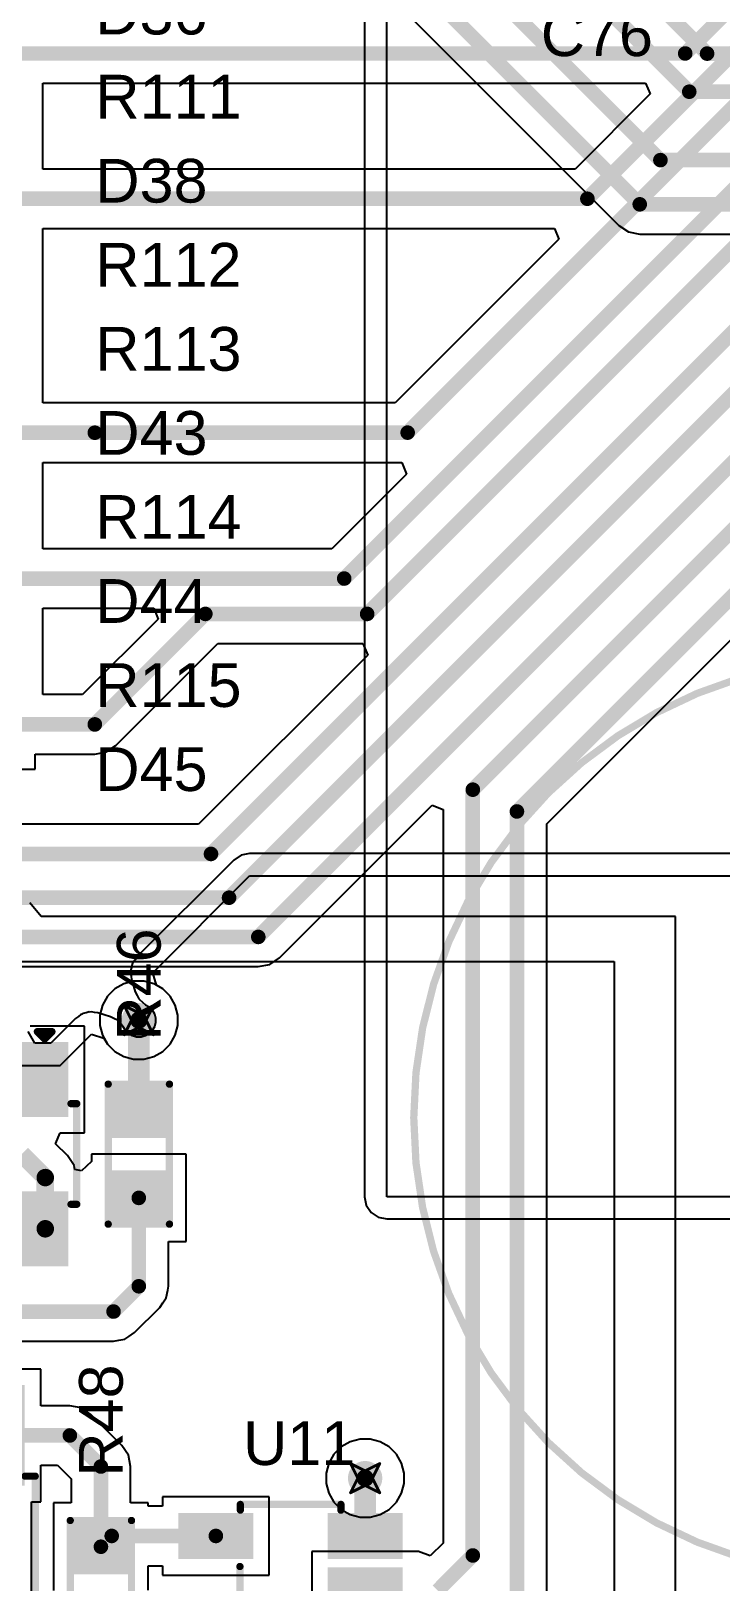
# Model space of a CAD drawing. Header units: inches. Extents: x -36 to 349, y -11 to 240.
# Drawn here: x 21.35 to 33.36, y 20.04 to 47.05 of the extents above; entities that cross this region are included whole.
import ezdxf

# ---------------------------------------------------------------- set-up
doc = ezdxf.new("R2010")
doc.units = ezdxf.units.IN
for name, color, linetype in [('Bottom Layer', 5, 'Continuous'), ('Bottom Solder', 6, 'Continuous'), ('Drill Drawing', 1, 'Continuous'), ('Layer 1', 16, 'Continuous'), ('Layer 2', 76, 'Continuous'), ('Multi-Layer', 9, 'Continuous'), ('Pad Holes', 156, 'Continuous'), ('Top Layer', 1, 'Continuous'), ('Top Overlay', 2, 'Continuous'), ('Top Paste', 8, 'Continuous'), ('Top Solder', 216, 'Continuous'), ('Via Holes', 16, 'Continuous')]:
    doc.layers.add(name, color=color, linetype=linetype)
doc.styles.add('Arial', font='', dxfattribs={"height": 0.2})
doc.styles.get('Arial').set_extended_font_data('Arial')

# ---------------------------------------------------------------- blocks, each defined once
blk = doc.blocks.new('SOIC_8_62')
at = {"layer": 'Top Layer'}
for points in [[(-1.925, 2.205), (-1.925, 1.605), (-3.475, 1.605), (-3.475, 2.205)], [(3.475, 2.205), (3.475, 1.605), (1.925, 1.605), (1.925, 2.205)], [(-1.925, 0.935), (-1.925, 0.335), (-3.475, 0.335), (-3.475, 0.935)], [(3.475, 0.935), (3.475, 0.335), (1.925, 0.335), (1.925, 0.935)], [(-1.925, -0.335), (-1.925, -0.935), (-3.475, -0.935), (-3.475, -0.335)], [(3.475, -0.335), (3.475, -0.935), (1.925, -0.935), (1.925, -0.335)], [(-1.925, -1.605), (-1.925, -2.205), (-3.475, -2.205), (-3.475, -1.605)], [(3.475, -1.605), (3.475, -2.205), (1.925, -2.205), (1.925, -1.605)]]:
    blk.add_hatch(color=1, dxfattribs=at).paths.add_polyline_path(points)
at = {"layer": 'Top Overlay'}
blk.add_hatch(color=2, dxfattribs=at).paths.add_polyline_path([(-1.829, 1.575), (-1.499, 1.575), (-1.499, 2.235), (-1.829, 2.235)])
at = {"layer": 'Top Paste'}
for points in [[(-1.925, 2.205), (-1.925, 1.605), (-3.475, 1.605), (-3.475, 2.205)], [(3.475, 2.205), (3.475, 1.605), (1.925, 1.605), (1.925, 2.205)], [(-1.925, 0.935), (-1.925, 0.335), (-3.475, 0.335), (-3.475, 0.935)], [(3.475, 0.935), (3.475, 0.335), (1.925, 0.335), (1.925, 0.935)], [(-1.925, -0.335), (-1.925, -0.935), (-3.475, -0.935), (-3.475, -0.335)], [(3.475, -0.335), (3.475, -0.935), (1.925, -0.935), (1.925, -0.335)], [(-1.925, -1.605), (-1.925, -2.205), (-3.475, -2.205), (-3.475, -1.605)], [(3.475, -1.605), (3.475, -2.205), (1.925, -2.205), (1.925, -1.605)]]:
    blk.add_hatch(color=8, dxfattribs=at).paths.add_polyline_path(points)
at = {"layer": 'Top Solder'}
for points in [[(-1.823, 2.307), (-1.823, 1.503), (-3.577, 1.503), (-3.577, 2.307)], [(3.577, 2.307), (3.577, 1.503), (1.823, 1.503), (1.823, 2.307)], [(-1.823, 1.037), (-1.823, 0.233), (-3.577, 0.233), (-3.577, 1.037)], [(3.577, 1.037), (3.577, 0.233), (1.823, 0.233), (1.823, 1.037)], [(-1.823, -0.233), (-1.823, -1.037), (-3.577, -1.037), (-3.577, -0.233)], [(3.577, -0.233), (3.577, -1.037), (1.823, -1.037), (1.823, -0.233)], [(-1.823, -1.503), (-1.823, -2.307), (-3.577, -2.307), (-3.577, -1.503)], [(3.577, -1.503), (3.577, -2.307), (1.823, -2.307), (1.823, -1.503)]]:
    blk.add_hatch(color=216, dxfattribs=at).paths.add_polyline_path(points)
at = {"layer": 'Top Overlay'}
for points in [[(1.991, 2.489, 0.127, 0.127, 0), (-1.991, 2.489, 0.127, 0.127, 0)], [(-1.991, 2.311, 0.127, 0.127, 0), (-1.991, 2.489, 0.127, 0.127, 0)], [(1.991, 2.311, 0.127, 0.127, 0), (1.991, 2.489, 0.127, 0.127, 0)], [(-3.759, 1.778, 0.127, 0.127, 0), (-3.759, 2.032, 0.127, 0.127, 0)], [(-3.632, 1.905, 0.127, 0.127, 0), (-3.759, 2.032, 0.127, 0.127, 0)], [(-3.759, 1.778, 0.127, 0.127, 0), (-3.632, 1.905, 0.127, 0.127, 0)], [(-1.991, -2.489, 0.127, 0.127, 0), (-1.991, -2.311, 0.127, 0.127, 0)], [(1.991, -2.489, 0.127, 0.127, 0), (-1.991, -2.489, 0.127, 0.127, 0)], [(1.991, -2.489, 0.127, 0.127, 0), (1.991, -2.311, 0.127, 0.127, 0)]]:
    blk.add_lwpolyline(points, format="xyseb", dxfattribs=at)
for points in [[(-2.022, 2.489, 0.0635, 0.0635, 1), (-1.959, 2.489, 0.0635, 0.0635, 1)], [(-2.022, 2.489, 0.0635, 0.0635, 1), (-1.959, 2.489, 0.0635, 0.0635, 1)], [(1.959, 2.489, 0.0635, 0.0635, 1), (2.022, 2.489, 0.0635, 0.0635, 1)], [(1.959, 2.489, 0.0635, 0.0635, 1), (2.022, 2.489, 0.0635, 0.0635, 1)], [(-2.022, 2.311, 0.0635, 0.0635, 1), (-1.959, 2.311, 0.0635, 0.0635, 1)], [(1.959, 2.311, 0.0635, 0.0635, 1), (2.022, 2.311, 0.0635, 0.0635, 1)], [(-3.791, 2.032, 0.0635, 0.0635, 1), (-3.727, 2.032, 0.0635, 0.0635, 1)], [(-3.791, 2.032, 0.0635, 0.0635, 1), (-3.727, 2.032, 0.0635, 0.0635, 1)], [(-3.664, 1.905, 0.0635, 0.0635, 1), (-3.6, 1.905, 0.0635, 0.0635, 1)], [(-3.664, 1.905, 0.0635, 0.0635, 1), (-3.6, 1.905, 0.0635, 0.0635, 1)], [(-3.791, 1.778, 0.0635, 0.0635, 1), (-3.727, 1.778, 0.0635, 0.0635, 1)], [(-3.791, 1.778, 0.0635, 0.0635, 1), (-3.727, 1.778, 0.0635, 0.0635, 1)], [(-2.022, -2.311, 0.0635, 0.0635, 1), (-1.959, -2.311, 0.0635, 0.0635, 1)], [(-2.022, -2.489, 0.0635, 0.0635, 1), (-1.959, -2.489, 0.0635, 0.0635, 1)], [(-2.022, -2.489, 0.0635, 0.0635, 1), (-1.959, -2.489, 0.0635, 0.0635, 1)], [(1.959, -2.311, 0.0635, 0.0635, 1), (2.022, -2.311, 0.0635, 0.0635, 1)], [(1.959, -2.489, 0.0635, 0.0635, 1), (2.022, -2.489, 0.0635, 0.0635, 1)], [(1.959, -2.489, 0.0635, 0.0635, 1), (2.022, -2.489, 0.0635, 0.0635, 1)]]:
    blk.add_lwpolyline(points, format="xyseb", close=True, dxfattribs=at)
blk = doc.blocks.new('SOT_23_5_158')
at = {"layer": 'Top Layer'}
for points in [[(-1.85, 1.25), (-0.75, 1.25), (-0.75, 0.65), (-1.85, 0.65)], [(0.75, 1.25), (1.85, 1.25), (1.85, 0.65), (0.75, 0.65)], [(-1.85, 0.3), (-0.75, 0.3), (-0.75, -0.3), (-1.85, -0.3)], [(-1.85, -0.65), (-0.75, -0.65), (-0.75, -1.25), (-1.85, -1.25)], [(0.75, -0.65), (1.85, -0.65), (1.85, -1.25), (0.75, -1.25)]]:
    blk.add_hatch(color=1, dxfattribs=at).paths.add_polyline_path(points)
at = {"layer": 'Top Paste'}
for points in [[(-1.85, 1.25), (-0.75, 1.25), (-0.75, 0.65), (-1.85, 0.65)], [(0.75, 1.25), (1.85, 1.25), (1.85, 0.65), (0.75, 0.65)], [(-1.85, 0.3), (-0.75, 0.3), (-0.75, -0.3), (-1.85, -0.3)], [(-1.85, -0.65), (-0.75, -0.65), (-0.75, -1.25), (-1.85, -1.25)], [(0.75, -0.65), (1.85, -0.65), (1.85, -1.25), (0.75, -1.25)]]:
    blk.add_hatch(color=8, dxfattribs=at).paths.add_polyline_path(points)
at = {"layer": 'Top Solder'}
for points in [[(-1.952, 1.352), (-0.648, 1.352), (-0.648, 0.548), (-1.952, 0.548)], [(0.648, 1.352), (1.952, 1.352), (1.952, 0.548), (0.648, 0.548)], [(-1.952, 0.402), (-0.648, 0.402), (-0.648, -0.402), (-1.952, -0.402)], [(-1.952, -0.548), (-0.648, -0.548), (-0.648, -1.352), (-1.952, -1.352)], [(0.648, -0.548), (1.952, -0.548), (1.952, -1.352), (0.648, -1.352)]]:
    blk.add_hatch(color=216, dxfattribs=at).paths.add_polyline_path(points)
at = {"layer": 'Top Overlay'}
for points in [[(0.874, 1.499, 0.127, 0.127, 0), (-0.879, 1.499, 0.127, 0.127, 0)], [(-0.879, 1.499, 0.127, 0.127, 0), (-0.879, 1.399, 0.127, 0.127, 0)], [(0.874, 1.499, 0.127, 0.127, 0), (0.874, 1.399, 0.127, 0.127, 0)], [(-2.007, 0.94, 0.127, 0.127, 0), (-2.134, 1.067, 0.127, 0.127, 0)], [(-2.134, 1.067, 0.127, 0.127, 0), (-2.134, 0.813, 0.127, 0.127, 0)], [(-2.007, 0.94, 0.127, 0.127, 0), (-2.134, 0.813, 0.127, 0.127, 0)], [(0.88, 0.44, 0.127, 0.127, 0), (0.88, -0.418, 0.127, 0.127, 0)], [(-0.879, -1.399, 0.127, 0.127, 0), (-0.879, -1.499, 0.127, 0.127, 0)], [(0.874, -1.399, 0.127, 0.127, 0), (0.874, -1.499, 0.127, 0.127, 0)], [(0.874, -1.499, 0.127, 0.127, 0), (-0.879, -1.499, 0.127, 0.127, 0)]]:
    blk.add_lwpolyline(points, format="xyseb", dxfattribs=at)
for points in [[(-0.911, 1.499, 0.0635, 0.0635, 1), (-0.847, 1.499, 0.0635, 0.0635, 1)], [(-0.911, 1.499, 0.0635, 0.0635, 1), (-0.847, 1.499, 0.0635, 0.0635, 1)], [(-0.911, 1.399, 0.0635, 0.0635, 1), (-0.847, 1.399, 0.0635, 0.0635, 1)], [(0.842, 1.499, 0.0635, 0.0635, 1), (0.905, 1.499, 0.0635, 0.0635, 1)], [(0.842, 1.499, 0.0635, 0.0635, 1), (0.905, 1.499, 0.0635, 0.0635, 1)], [(0.842, 1.399, 0.0635, 0.0635, 1), (0.905, 1.399, 0.0635, 0.0635, 1)], [(-2.165, 1.067, 0.0635, 0.0635, 1), (-2.102, 1.067, 0.0635, 0.0635, 1)], [(-2.165, 1.067, 0.0635, 0.0635, 1), (-2.102, 1.067, 0.0635, 0.0635, 1)], [(-2.165, 0.813, 0.0635, 0.0635, 1), (-2.102, 0.813, 0.0635, 0.0635, 1)], [(-2.165, 0.813, 0.0635, 0.0635, 1), (-2.102, 0.813, 0.0635, 0.0635, 1)], [(-2.038, 0.94, 0.0635, 0.0635, 1), (-1.975, 0.94, 0.0635, 0.0635, 1)], [(-2.038, 0.94, 0.0635, 0.0635, 1), (-1.975, 0.94, 0.0635, 0.0635, 1)], [(0.848, 0.44, 0.0635, 0.0635, 1), (0.912, 0.44, 0.0635, 0.0635, 1)], [(0.848, -0.418, 0.0635, 0.0635, 1), (0.912, -0.418, 0.0635, 0.0635, 1)], [(-0.911, -1.399, 0.0635, 0.0635, 1), (-0.847, -1.399, 0.0635, 0.0635, 1)], [(0.842, -1.399, 0.0635, 0.0635, 1), (0.905, -1.399, 0.0635, 0.0635, 1)], [(-0.911, -1.499, 0.0635, 0.0635, 1), (-0.847, -1.499, 0.0635, 0.0635, 1)], [(-0.911, -1.499, 0.0635, 0.0635, 1), (-0.847, -1.499, 0.0635, 0.0635, 1)], [(0.842, -1.499, 0.0635, 0.0635, 1), (0.905, -1.499, 0.0635, 0.0635, 1)], [(0.842, -1.499, 0.0635, 0.0635, 1), (0.905, -1.499, 0.0635, 0.0635, 1)]]:
    blk.add_lwpolyline(points, format="xyseb", close=True, dxfattribs=at)
blk = doc.blocks.new('SOT_23_5_160')
at = {"layer": 'Top Layer'}
for points in [[(-1.85, 1.25), (-0.75, 1.25), (-0.75, 0.65), (-1.85, 0.65)], [(0.75, 1.25), (1.85, 1.25), (1.85, 0.65), (0.75, 0.65)], [(-1.85, 0.3), (-0.75, 0.3), (-0.75, -0.3), (-1.85, -0.3)], [(-1.85, -0.65), (-0.75, -0.65), (-0.75, -1.25), (-1.85, -1.25)], [(0.75, -0.65), (1.85, -0.65), (1.85, -1.25), (0.75, -1.25)]]:
    blk.add_hatch(color=1, dxfattribs=at).paths.add_polyline_path(points)
at = {"layer": 'Top Paste'}
for points in [[(-1.85, 1.25), (-0.75, 1.25), (-0.75, 0.65), (-1.85, 0.65)], [(0.75, 1.25), (1.85, 1.25), (1.85, 0.65), (0.75, 0.65)], [(-1.85, 0.3), (-0.75, 0.3), (-0.75, -0.3), (-1.85, -0.3)], [(-1.85, -0.65), (-0.75, -0.65), (-0.75, -1.25), (-1.85, -1.25)], [(0.75, -0.65), (1.85, -0.65), (1.85, -1.25), (0.75, -1.25)]]:
    blk.add_hatch(color=8, dxfattribs=at).paths.add_polyline_path(points)
at = {"layer": 'Top Solder'}
for points in [[(-1.952, 1.352), (-0.648, 1.352), (-0.648, 0.548), (-1.952, 0.548)], [(0.648, 1.352), (1.952, 1.352), (1.952, 0.548), (0.648, 0.548)], [(-1.952, 0.402), (-0.648, 0.402), (-0.648, -0.402), (-1.952, -0.402)], [(-1.952, -0.548), (-0.648, -0.548), (-0.648, -1.352), (-1.952, -1.352)], [(0.648, -0.548), (1.952, -0.548), (1.952, -1.352), (0.648, -1.352)]]:
    blk.add_hatch(color=216, dxfattribs=at).paths.add_polyline_path(points)
at = {"layer": 'Top Overlay'}
for points in [[(0.874, 1.499, 0.127, 0.127, 0), (-0.879, 1.499, 0.127, 0.127, 0)], [(-0.879, 1.399, 0.127, 0.127, 0), (-0.879, 1.499, 0.127, 0.127, 0)], [(0.874, 1.399, 0.127, 0.127, 0), (0.874, 1.499, 0.127, 0.127, 0)], [(-2.007, 0.94, 0.127, 0.127, 0), (-2.134, 1.067, 0.127, 0.127, 0)], [(-2.134, 0.813, 0.127, 0.127, 0), (-2.134, 1.067, 0.127, 0.127, 0)], [(-2.134, 0.813, 0.127, 0.127, 0), (-2.007, 0.94, 0.127, 0.127, 0)], [(0.88, -0.418, 0.127, 0.127, 0), (0.88, 0.44, 0.127, 0.127, 0)], [(-0.879, -1.499, 0.127, 0.127, 0), (-0.879, -1.399, 0.127, 0.127, 0)], [(0.874, -1.499, 0.127, 0.127, 0), (0.874, -1.399, 0.127, 0.127, 0)], [(0.874, -1.499, 0.127, 0.127, 0), (-0.879, -1.499, 0.127, 0.127, 0)]]:
    blk.add_lwpolyline(points, format="xyseb", dxfattribs=at)
for points in [[(-0.911, 1.499, 0.0635, 0.0635, 1), (-0.847, 1.499, 0.0635, 0.0635, 1)], [(-0.911, 1.499, 0.0635, 0.0635, 1), (-0.847, 1.499, 0.0635, 0.0635, 1)], [(-0.911, 1.399, 0.0635, 0.0635, 1), (-0.847, 1.399, 0.0635, 0.0635, 1)], [(0.842, 1.499, 0.0635, 0.0635, 1), (0.905, 1.499, 0.0635, 0.0635, 1)], [(0.842, 1.499, 0.0635, 0.0635, 1), (0.905, 1.499, 0.0635, 0.0635, 1)], [(0.842, 1.399, 0.0635, 0.0635, 1), (0.905, 1.399, 0.0635, 0.0635, 1)], [(-2.165, 1.067, 0.0635, 0.0635, 1), (-2.102, 1.067, 0.0635, 0.0635, 1)], [(-2.165, 1.067, 0.0635, 0.0635, 1), (-2.102, 1.067, 0.0635, 0.0635, 1)], [(-2.165, 0.813, 0.0635, 0.0635, 1), (-2.102, 0.813, 0.0635, 0.0635, 1)], [(-2.165, 0.813, 0.0635, 0.0635, 1), (-2.102, 0.813, 0.0635, 0.0635, 1)], [(-2.038, 0.94, 0.0635, 0.0635, 1), (-1.975, 0.94, 0.0635, 0.0635, 1)], [(-2.038, 0.94, 0.0635, 0.0635, 1), (-1.975, 0.94, 0.0635, 0.0635, 1)], [(0.848, 0.44, 0.0635, 0.0635, 1), (0.912, 0.44, 0.0635, 0.0635, 1)], [(0.848, -0.418, 0.0635, 0.0635, 1), (0.912, -0.418, 0.0635, 0.0635, 1)], [(-0.911, -1.399, 0.0635, 0.0635, 1), (-0.847, -1.399, 0.0635, 0.0635, 1)], [(0.842, -1.399, 0.0635, 0.0635, 1), (0.905, -1.399, 0.0635, 0.0635, 1)], [(-0.911, -1.499, 0.0635, 0.0635, 1), (-0.847, -1.499, 0.0635, 0.0635, 1)], [(-0.911, -1.499, 0.0635, 0.0635, 1), (-0.847, -1.499, 0.0635, 0.0635, 1)], [(0.842, -1.499, 0.0635, 0.0635, 1), (0.905, -1.499, 0.0635, 0.0635, 1)], [(0.842, -1.499, 0.0635, 0.0635, 1), (0.905, -1.499, 0.0635, 0.0635, 1)]]:
    blk.add_lwpolyline(points, format="xyseb", close=True, dxfattribs=at)
blk = doc.blocks.new('R___0603_257')
at = {"layer": 'Top Layer'}
for points in [[(-0.381, 0.4445), (-0.381, -0.4445), (-1.143, -0.4445), (-1.143, 0.4445)], [(1.143, 0.4445), (1.143, -0.4445), (0.381, -0.4445), (0.381, 0.4445)]]:
    blk.add_hatch(color=1, dxfattribs=at).paths.add_polyline_path(points)
at = {"layer": 'Top Paste'}
for points in [[(-0.381, 0.4445), (-0.381, -0.4445), (-1.143, -0.4445), (-1.143, 0.4445)], [(1.143, 0.4445), (1.143, -0.4445), (0.381, -0.4445), (0.381, 0.4445)]]:
    blk.add_hatch(color=8, dxfattribs=at).paths.add_polyline_path(points)
at = {"layer": 'Top Solder'}
for points in [[(-0.2794, 0.5461), (-0.2794, -0.5461), (-1.2446, -0.5461), (-1.2446, 0.5461)], [(1.2446, 0.5461), (1.2446, -0.5461), (0.2794, -0.5461), (0.2794, 0.5461)]]:
    blk.add_hatch(color=216, dxfattribs=at).paths.add_polyline_path(points)
at = {"layer": 'Top Overlay'}
for points in [[(-1.2192, 0.5334, 0.127, 0.127, 0), (-1.2192, -0.5334, 0.127, 0.127, 0)], [(-1.2192, 0.5334, 0.127, 0.127, 0), (1.2192, 0.5334, 0.127, 0.127, 0)], [(1.2192, 0.5334, 0.127, 0.127, 0), (1.2192, -0.5334, 0.127, 0.127, 0)], [(-1.2192, -0.5334, 0.127, 0.127, 0), (1.2192, -0.5334, 0.127, 0.127, 0)]]:
    blk.add_lwpolyline(points, format="xyseb", dxfattribs=at)
for points in [[(-1.25095, 0.5334, 0.0635, 0.0635, 1), (-1.18745, 0.5334, 0.0635, 0.0635, 1)], [(-1.25095, 0.5334, 0.0635, 0.0635, 1), (-1.18745, 0.5334, 0.0635, 0.0635, 1)], [(1.18745, 0.5334, 0.0635, 0.0635, 1), (1.25095, 0.5334, 0.0635, 0.0635, 1)], [(1.18745, 0.5334, 0.0635, 0.0635, 1), (1.25095, 0.5334, 0.0635, 0.0635, 1)], [(-1.25095, -0.5334, 0.0635, 0.0635, 1), (-1.18745, -0.5334, 0.0635, 0.0635, 1)], [(-1.25095, -0.5334, 0.0635, 0.0635, 1), (-1.18745, -0.5334, 0.0635, 0.0635, 1)], [(1.18745, -0.5334, 0.0635, 0.0635, 1), (1.25095, -0.5334, 0.0635, 0.0635, 1)], [(1.18745, -0.5334, 0.0635, 0.0635, 1), (1.25095, -0.5334, 0.0635, 0.0635, 1)]]:
    blk.add_lwpolyline(points, format="xyseb", close=True, dxfattribs=at)
blk = doc.blocks.new('R___0603_259')
at = {"layer": 'Top Layer'}
for points in [[(-0.381, 0.445), (-0.381, -0.445), (-1.143, -0.445), (-1.143, 0.445)], [(1.143, 0.445), (1.143, -0.445), (0.381, -0.445), (0.381, 0.445)]]:
    blk.add_hatch(color=1, dxfattribs=at).paths.add_polyline_path(points)
at = {"layer": 'Top Paste'}
for points in [[(-0.381, 0.445), (-0.381, -0.445), (-1.143, -0.445), (-1.143, 0.445)], [(1.143, 0.445), (1.143, -0.445), (0.381, -0.445), (0.381, 0.445)]]:
    blk.add_hatch(color=8, dxfattribs=at).paths.add_polyline_path(points)
at = {"layer": 'Top Solder'}
for points in [[(-0.279, 0.546), (-0.279, -0.546), (-1.245, -0.546), (-1.245, 0.546)], [(1.245, 0.546), (1.245, -0.546), (0.279, -0.546), (0.279, 0.546)]]:
    blk.add_hatch(color=216, dxfattribs=at).paths.add_polyline_path(points)
at = {"layer": 'Top Overlay'}
for points in [[(-1.219, -0.533, 0.127, 0.127, 0), (-1.219, 0.533, 0.127, 0.127, 0)], [(1.219, 0.533, 0.127, 0.127, 0), (-1.219, 0.533, 0.127, 0.127, 0)], [(1.219, -0.533, 0.127, 0.127, 0), (1.219, 0.533, 0.127, 0.127, 0)], [(1.219, -0.533, 0.127, 0.127, 0), (-1.219, -0.533, 0.127, 0.127, 0)]]:
    blk.add_lwpolyline(points, format="xyseb", dxfattribs=at)
for points in [[(-1.251, 0.533, 0.0635, 0.0635, 1), (-1.187, 0.533, 0.0635, 0.0635, 1)], [(-1.251, 0.533, 0.0635, 0.0635, 1), (-1.187, 0.533, 0.0635, 0.0635, 1)], [(1.187, 0.533, 0.0635, 0.0635, 1), (1.251, 0.533, 0.0635, 0.0635, 1)], [(1.187, 0.533, 0.0635, 0.0635, 1), (1.251, 0.533, 0.0635, 0.0635, 1)], [(-1.251, -0.533, 0.0635, 0.0635, 1), (-1.187, -0.533, 0.0635, 0.0635, 1)], [(-1.251, -0.533, 0.0635, 0.0635, 1), (-1.187, -0.533, 0.0635, 0.0635, 1)], [(1.187, -0.533, 0.0635, 0.0635, 1), (1.251, -0.533, 0.0635, 0.0635, 1)], [(1.187, -0.533, 0.0635, 0.0635, 1), (1.251, -0.533, 0.0635, 0.0635, 1)]]:
    blk.add_lwpolyline(points, format="xyseb", close=True, dxfattribs=at)
blk = doc.blocks.new('SCCU25B256SRB_424')
at = {"layer": 'Bottom Layer'}
blk.add_hatch(color=5, dxfattribs=at).paths.add_polyline_path([(-4.56, 0.9), (-2.76, 0.9), (-2.76, -0.9), (-4.56, -0.9)])
h = blk.add_hatch(color=5, dxfattribs=at)
edge = h.paths.add_edge_path()
edge.add_arc((3.66, 0), 0.9, 0, 360)
at = {"layer": 'Bottom Solder'}
blk.add_hatch(color=6, dxfattribs=at).paths.add_polyline_path([(-4.662, 1.002), (-2.658, 1.002), (-2.658, -1.002), (-4.662, -1.002)])
h = blk.add_hatch(color=6, dxfattribs=at)
edge = h.paths.add_edge_path()
edge.add_arc((3.66, 0), 1.002, 0, 360)
at = {"layer": 'Layer 1'}
blk.add_hatch(color=16, dxfattribs=at).paths.add_polyline_path([(-4.56, 0.9), (-2.76, 0.9), (-2.76, -0.9), (-4.56, -0.9)])
h = blk.add_hatch(color=16, dxfattribs=at)
edge = h.paths.add_edge_path()
edge.add_arc((3.66, 0), 0.9, 0, 360)
at = {"layer": 'Layer 2'}
blk.add_hatch(color=76, dxfattribs=at).paths.add_polyline_path([(-4.56, 0.9), (-2.76, 0.9), (-2.76, -0.9), (-4.56, -0.9)])
h = blk.add_hatch(color=76, dxfattribs=at)
edge = h.paths.add_edge_path()
edge.add_arc((3.66, 0), 0.9, 0, 360)
at = {"layer": 'Multi-Layer'}
blk.add_hatch(color=9, dxfattribs=at).paths.add_polyline_path([(-4.56, 0.9), (-2.76, 0.9), (-2.76, -0.9), (-4.56, -0.9)])
h = blk.add_hatch(color=9, dxfattribs=at)
edge = h.paths.add_edge_path()
edge.add_arc((3.66, 0), 0.9, 0, 360)
at = {"layer": 'Pad Holes'}
h = blk.add_hatch(color=7, dxfattribs=at)
edge = h.paths.add_edge_path()
edge.add_arc((-3.66, 0), 0.46, 0, 360)
h = blk.add_hatch(color=7, dxfattribs=at)
edge = h.paths.add_edge_path()
edge.add_arc((3.66, 0), 0.46, 0, 360)
at = {"layer": 'Top Layer'}
blk.add_hatch(color=1, dxfattribs=at).paths.add_polyline_path([(-4.56, 0.9), (-2.76, 0.9), (-2.76, -0.9), (-4.56, -0.9)])
h = blk.add_hatch(color=1, dxfattribs=at)
edge = h.paths.add_edge_path()
edge.add_arc((3.66, 0), 0.9, 0, 360)
at = {"layer": 'Top Solder'}
blk.add_hatch(color=216, dxfattribs=at).paths.add_polyline_path([(-4.662, 1.002), (-2.658, 1.002), (-2.658, -1.002), (-4.662, -1.002)])
h = blk.add_hatch(color=216, dxfattribs=at)
edge = h.paths.add_edge_path()
edge.add_arc((3.66, 0), 1.002, 0, 360)
at = {"layer": 'Top Overlay'}
for points in [[(8, 0, 0.127, 0.127, 1), (-8, 0, 0.127, 0.127, 1)], [(-3.742, 1.762, 0.0635, 0.0635, 1), (-3.678, 1.762, 0.0635, 0.0635, 1)], [(-4.004, 1.5, 0.0635, 0.0635, 1), (-3.941, 1.5, 0.0635, 0.0635, 1)], [(-3.479, 1.5, 0.0635, 0.0635, 1), (-3.416, 1.5, 0.0635, 0.0635, 1)], [(-3.742, 1.237, 0.0635, 0.0635, 1), (-3.678, 1.237, 0.0635, 0.0635, 1)], [(-8.032, 0, 0.0635, 0.0635, 1), (-7.968, 0, 0.0635, 0.0635, 1)], [(7.968, 0, 0.0635, 0.0635, 1), (8.032, 0, 0.0635, 0.0635, 1)]]:
    blk.add_lwpolyline(points, format="xyseb", close=True, dxfattribs=at)
for points in [[(-3.71, 1.762, 0.127, 0.127, 0), (-3.71, 1.237, 0.127, 0.127, 0)], [(-3.972, 1.5, 0.127, 0.127, 0), (-3.448, 1.5, 0.127, 0.127, 0)]]:
    blk.add_lwpolyline(points, format="xyseb", dxfattribs=at)

msp = doc.modelspace()

# ---------------------------------------------------------------- hatches: boundary and pattern name
at = {"layer": 'Bottom Layer'}
h = msp.add_hatch(color=5, dxfattribs=at)
edge = h.paths.add_edge_path()
edge.add_arc((23.225, 29.82), 0.3, 0, 360)
h = msp.add_hatch(color=5, dxfattribs=at)
edge = h.paths.add_edge_path()
edge.add_arc((27.166, 21.844), 0.3, 0, 360)
at = {"layer": 'Layer 1'}
h = msp.add_hatch(color=16, dxfattribs=at)
edge = h.paths.add_edge_path()
edge.add_arc((23.225, 29.82), 0.3, 0, 360)
h = msp.add_hatch(color=16, dxfattribs=at)
edge = h.paths.add_edge_path()
edge.add_arc((27.166, 21.844), 0.3, 0, 360)
at = {"layer": 'Layer 2'}
h = msp.add_hatch(color=76, dxfattribs=at)
edge = h.paths.add_edge_path()
edge.add_arc((23.225, 29.82), 0.3, 0, 360)
h = msp.add_hatch(color=76, dxfattribs=at)
edge = h.paths.add_edge_path()
edge.add_arc((27.166, 21.844), 0.3, 0, 360)
at = {"layer": 'Top Layer'}
h = msp.add_hatch(color=1, dxfattribs=at)
edge = h.paths.add_edge_path()
edge.add_arc((23.225, 29.82), 0.3, 0, 360)
h = msp.add_hatch(color=1, dxfattribs=at)
edge = h.paths.add_edge_path()
edge.add_arc((27.166, 21.844), 0.3, 0, 360)
at = {"layer": 'Via Holes'}
h = msp.add_hatch(color=7, dxfattribs=at)
edge = h.paths.add_edge_path()
edge.add_arc((23.225, 29.82), 0.15, 0, 360)
h = msp.add_hatch(color=7, dxfattribs=at)
edge = h.paths.add_edge_path()
edge.add_arc((27.166, 21.844), 0.15, 0, 360)

# ---------------------------------------------------------------- linework, layer by layer
at = {"layer": 'Bottom Layer'}
for p, q in [((26.307, 48.937), (31.582, 43.662)), ((31.582, 43.662), (31.75, 43.549)), ((31.75, 43.549), (31.949, 43.51)), ((31.949, 43.51), (42.002, 43.51)), ((25.006, 32.693), (24.88, 32.609)), ((25.155, 32.723), (25.006, 32.693)), ((34.498, 32.723), (25.155, 32.723)), ((24.88, 32.609), (23.192, 30.921)), ((23.467, 30.646), (25.155, 32.334)), ((25.155, 32.334), (34.628, 32.334)), ((23.108, 30.795), (23.097, 30.738)), ((23.118, 30.81), (23.108, 30.795)), ((23.123, 30.827), (23.118, 30.81)), ((23.16, 30.872), (23.123, 30.827)), ((23.192, 30.921), (23.16, 30.872)), ((23.082, 30.664), (23.078, 30.646)), ((23.078, 30.646), (23.09, 30.589)), ((23.097, 30.738), (23.08, 30.682)), ((23.08, 30.682), (23.082, 30.664)), ((23.09, 30.589), (23.096, 30.531)), ((23.096, 30.531), (23.164, 30.312)), ((23.535, 30.427), (23.467, 30.646)), ((23.164, 30.312), (23.196, 30.252)), ((23.196, 30.252), (23.227, 30.19)), ((23.643, 30.365), (23.535, 30.427)), ((23.77, 30.238), (23.643, 30.365)), ((23.227, 30.19), (23.232, 30.185)), ((23.232, 30.185), (23.236, 30.179)), ((23.236, 30.179), (23.289, 30.136)), ((23.289, 30.136), (23.341, 30.09)), ((23.341, 30.09), (23.404, 30.054)), ((23.404, 30.054), (23.459, 29.999)), ((23.459, 29.999), (23.497, 29.933)), ((23.859, 30.082), (23.77, 30.238)), ((23.906, 29.909), (23.859, 30.082)), ((22.123, 29.852), (21.692, 29.421)), ((22.172, 29.884), (22.123, 29.852)), ((22.217, 29.921), (22.172, 29.884)), ((22.234, 29.926), (22.217, 29.921)), ((22.249, 29.936), (22.234, 29.926)), ((22.307, 29.948), (22.249, 29.936)), ((22.362, 29.964), (22.307, 29.948)), ((22.38, 29.962), (22.362, 29.964)), ((22.398, 29.966), (22.38, 29.962)), ((22.455, 29.954), (22.398, 29.966)), ((22.513, 29.948), (22.455, 29.954)), ((22.732, 29.881), (22.513, 29.948)), ((22.792, 29.848), (22.732, 29.881)), ((22.854, 29.818), (22.792, 29.848)), ((22.859, 29.812), (22.854, 29.818)), ((22.866, 29.808), (22.859, 29.812)), ((22.909, 29.755), (22.866, 29.808)), ((22.954, 29.704), (22.909, 29.755)), ((23.497, 29.933), (23.517, 29.858)), ((23.517, 29.781), (23.497, 29.707)), ((23.517, 29.858), (23.517, 29.781)), ((23.859, 29.557), (23.906, 29.73)), ((23.906, 29.73), (23.906, 29.909)), ((21.412, 29.421), (21.298, 29.624)), ((21.853, 29.032), (22.398, 29.577)), ((22.398, 29.577), (22.617, 29.509)), ((22.617, 29.509), (22.68, 29.401)), ((22.991, 29.64), (22.954, 29.704)), ((23.045, 29.586), (22.991, 29.64)), ((23.112, 29.547), (23.045, 29.586)), ((23.186, 29.527), (23.112, 29.547)), ((23.263, 29.527), (23.186, 29.527)), ((23.338, 29.547), (23.263, 29.527)), ((23.404, 29.586), (23.338, 29.547)), ((23.459, 29.64), (23.404, 29.586)), ((23.497, 29.707), (23.459, 29.64)), ((23.77, 29.401), (23.859, 29.557)), ((21.692, 29.421), (21.412, 29.421)), ((22.68, 29.401), (22.806, 29.275)), ((22.806, 29.275), (22.962, 29.185)), ((22.962, 29.185), (23.135, 29.139)), ((23.314, 29.139), (23.487, 29.185)), ((23.487, 29.185), (23.643, 29.275)), ((23.643, 29.275), (23.77, 29.401)), ((1.812, 29.032), (21.853, 29.032)), ((23.135, 29.139), (23.314, 29.139)), ((26.903, 22.479), (26.748, 22.389)), ((27.077, 22.525), (26.903, 22.479)), ((27.256, 22.525), (27.077, 22.525)), ((27.429, 22.479), (27.256, 22.525)), ((27.584, 22.389), (27.429, 22.479)), ((26.621, 22.262), (26.532, 22.107)), ((26.748, 22.389), (26.621, 22.262)), ((27.711, 22.262), (27.584, 22.389)), ((27.801, 22.107), (27.711, 22.262)), ((26.532, 22.107), (26.485, 21.934)), ((26.485, 21.934), (26.485, 21.754)), ((27.847, 21.934), (27.801, 22.107)), ((27.847, 21.754), (27.847, 21.934)), ((26.485, 21.754), (26.532, 21.581)), ((27.801, 21.581), (27.847, 21.754)), ((26.532, 21.581), (26.621, 21.426)), ((26.621, 21.426), (26.748, 21.299)), ((27.584, 21.299), (27.711, 21.426)), ((27.711, 21.426), (27.801, 21.581)), ((26.748, 21.299), (26.903, 21.209)), ((26.903, 21.209), (27.077, 21.163)), ((27.077, 21.163), (27.256, 21.163)), ((27.256, 21.163), (27.429, 21.209)), ((27.429, 21.209), (27.584, 21.299))]:
    msp.add_line(p, q, dxfattribs=at)
for points in [[(28.775, 51, 0.254, 0.254, 0), (33.121, 46.653, 0.254, 0.254, 0)], [(28.086, 50.714, 0.254, 0.254, 0), (32.81, 45.989, 0.254, 0.254, 0)], [(27.37, 49.736, 0.254, 0.254, 0), (32.308, 44.798, 0.254, 0.254, 0)], [(26.674, 49.303, 0.254, 0.254, 0), (31.949, 44.028, 0.254, 0.254, 0)], [(33.121, 46.653, 0.254, 0.254, 0), (153.177, 46.653, 0.254, 0.254, 0)], [(32.81, 45.989, 0.254, 0.254, 0), (152.717, 45.989, 0.254, 0.254, 0)], [(32.308, 44.798, 0.254, 0.254, 0), (47.371, 44.798, 0.254, 0.254, 0)], [(31.949, 44.028, 0.254, 0.254, 0), (46.917, 44.028, 0.254, 0.254, 0)]]:
    msp.add_lwpolyline(points, format="xyseb", dxfattribs=at)
for points in [[(33.058, 46.653, 0.127, 0.127, 1), (33.185, 46.653, 0.127, 0.127, 1)], [(33.058, 46.653, 0.127, 0.127, 1), (33.185, 46.653, 0.127, 0.127, 1)], [(32.747, 45.989, 0.127, 0.127, 1), (32.874, 45.989, 0.127, 0.127, 1)], [(32.747, 45.989, 0.127, 0.127, 1), (32.874, 45.989, 0.127, 0.127, 1)], [(32.245, 44.798, 0.127, 0.127, 1), (32.372, 44.798, 0.127, 0.127, 1)], [(32.245, 44.798, 0.127, 0.127, 1), (32.372, 44.798, 0.127, 0.127, 1)], [(31.885, 44.028, 0.127, 0.127, 1), (32.012, 44.028, 0.127, 0.127, 1)], [(31.885, 44.028, 0.127, 0.127, 1), (32.012, 44.028, 0.127, 0.127, 1)]]:
    msp.add_lwpolyline(points, format="xyseb", close=True, dxfattribs=at)
at = {"layer": 'Drill Drawing'}
for points in [[(22.971, 30.074, 0.0508, 0.0508, 0), (23.225, 29.947, 0.0508, 0.0508, 0)], [(22.971, 30.074, 0.0508, 0.0508, 0), (23.098, 29.82, 0.0508, 0.0508, 0)], [(23.225, 29.947, 0.0508, 0.0508, 0), (23.479, 30.074, 0.0508, 0.0508, 0)], [(23.352, 29.82, 0.0508, 0.0508, 0), (23.479, 30.074, 0.0508, 0.0508, 0)], [(22.971, 29.566, 0.0508, 0.0508, 0), (23.098, 29.82, 0.0508, 0.0508, 0)], [(22.971, 29.566, 0.0508, 0.0508, 0), (23.225, 29.693, 0.0508, 0.0508, 0)], [(23.225, 29.693, 0.0508, 0.0508, 0), (23.479, 29.566, 0.0508, 0.0508, 0)], [(23.352, 29.82, 0.0508, 0.0508, 0), (23.479, 29.566, 0.0508, 0.0508, 0)], [(26.912, 22.098, 0.0508, 0.0508, 0), (27.166, 21.971, 0.0508, 0.0508, 0)], [(26.912, 22.098, 0.0508, 0.0508, 0), (27.039, 21.844, 0.0508, 0.0508, 0)], [(27.166, 21.971, 0.0508, 0.0508, 0), (27.42, 22.098, 0.0508, 0.0508, 0)], [(27.293, 21.844, 0.0508, 0.0508, 0), (27.42, 22.098, 0.0508, 0.0508, 0)], [(26.912, 21.59, 0.0508, 0.0508, 0), (27.039, 21.844, 0.0508, 0.0508, 0)], [(26.912, 21.59, 0.0508, 0.0508, 0), (27.166, 21.717, 0.0508, 0.0508, 0)], [(27.166, 21.717, 0.0508, 0.0508, 0), (27.42, 21.59, 0.0508, 0.0508, 0)], [(27.293, 21.844, 0.0508, 0.0508, 0), (27.42, 21.59, 0.0508, 0.0508, 0)]]:
    msp.add_lwpolyline(points, format="xyseb", dxfattribs=at)
for points in [[(22.958, 30.074, 0.0254, 0.0254, 1), (22.983, 30.074, 0.0254, 0.0254, 1)], [(22.958, 30.074, 0.0254, 0.0254, 1), (22.983, 30.074, 0.0254, 0.0254, 1)], [(23.466, 30.074, 0.0254, 0.0254, 1), (23.491, 30.074, 0.0254, 0.0254, 1)], [(23.466, 30.074, 0.0254, 0.0254, 1), (23.491, 30.074, 0.0254, 0.0254, 1)], [(23.085, 29.82, 0.0254, 0.0254, 1), (23.11, 29.82, 0.0254, 0.0254, 1)], [(23.085, 29.82, 0.0254, 0.0254, 1), (23.11, 29.82, 0.0254, 0.0254, 1)], [(23.212, 29.947, 0.0254, 0.0254, 1), (23.237, 29.947, 0.0254, 0.0254, 1)], [(23.212, 29.947, 0.0254, 0.0254, 1), (23.237, 29.947, 0.0254, 0.0254, 1)], [(23.212, 29.693, 0.0254, 0.0254, 1), (23.237, 29.693, 0.0254, 0.0254, 1)], [(23.212, 29.693, 0.0254, 0.0254, 1), (23.237, 29.693, 0.0254, 0.0254, 1)], [(23.339, 29.82, 0.0254, 0.0254, 1), (23.364, 29.82, 0.0254, 0.0254, 1)], [(23.339, 29.82, 0.0254, 0.0254, 1), (23.364, 29.82, 0.0254, 0.0254, 1)], [(22.958, 29.566, 0.0254, 0.0254, 1), (22.983, 29.566, 0.0254, 0.0254, 1)], [(22.958, 29.566, 0.0254, 0.0254, 1), (22.983, 29.566, 0.0254, 0.0254, 1)], [(23.466, 29.566, 0.0254, 0.0254, 1), (23.491, 29.566, 0.0254, 0.0254, 1)], [(23.466, 29.566, 0.0254, 0.0254, 1), (23.491, 29.566, 0.0254, 0.0254, 1)], [(26.9, 22.098, 0.0254, 0.0254, 1), (26.925, 22.098, 0.0254, 0.0254, 1)], [(26.9, 22.098, 0.0254, 0.0254, 1), (26.925, 22.098, 0.0254, 0.0254, 1)], [(27.154, 21.971, 0.0254, 0.0254, 1), (27.179, 21.971, 0.0254, 0.0254, 1)], [(27.154, 21.971, 0.0254, 0.0254, 1), (27.179, 21.971, 0.0254, 0.0254, 1)], [(27.408, 22.098, 0.0254, 0.0254, 1), (27.433, 22.098, 0.0254, 0.0254, 1)], [(27.408, 22.098, 0.0254, 0.0254, 1), (27.433, 22.098, 0.0254, 0.0254, 1)], [(26.9, 21.59, 0.0254, 0.0254, 1), (26.925, 21.59, 0.0254, 0.0254, 1)], [(26.9, 21.59, 0.0254, 0.0254, 1), (26.925, 21.59, 0.0254, 0.0254, 1)], [(27.027, 21.844, 0.0254, 0.0254, 1), (27.052, 21.844, 0.0254, 0.0254, 1)], [(27.027, 21.844, 0.0254, 0.0254, 1), (27.052, 21.844, 0.0254, 0.0254, 1)], [(27.154, 21.717, 0.0254, 0.0254, 1), (27.179, 21.717, 0.0254, 0.0254, 1)], [(27.154, 21.717, 0.0254, 0.0254, 1), (27.179, 21.717, 0.0254, 0.0254, 1)], [(27.281, 21.844, 0.0254, 0.0254, 1), (27.306, 21.844, 0.0254, 0.0254, 1)], [(27.281, 21.844, 0.0254, 0.0254, 1), (27.306, 21.844, 0.0254, 0.0254, 1)], [(27.408, 21.59, 0.0254, 0.0254, 1), (27.433, 21.59, 0.0254, 0.0254, 1)], [(27.408, 21.59, 0.0254, 0.0254, 1), (27.433, 21.59, 0.0254, 0.0254, 1)]]:
    msp.add_lwpolyline(points, format="xyseb", close=True, dxfattribs=at)
at = {"layer": 'Layer 1'}
for p, q in [((27.155, 52.301), (27.155, 26.746)), ((27.543, 26.746), (27.543, 52.301)), ((27.155, 26.746), (27.184, 26.598)), ((39.634, 26.746), (27.543, 26.746)), ((27.184, 26.598), (27.269, 26.472)), ((27.269, 26.472), (27.395, 26.387)), ((27.395, 26.387), (27.543, 26.358)), ((27.543, 26.358), (39.634, 26.358))]:
    msp.add_line(p, q, dxfattribs=at)
at = {"layer": 'Layer 2'}
for p, q in [((21.524, 31.623), (21.326, 31.864)), ((32.572, 31.623), (21.524, 31.623)), ((32.572, 4.664), (32.572, 31.623)), ((9.432, 30.842), (31.505, 30.842)), ((31.505, 30.842), (31.505, 10.252)), ((22.806, 30.365), (22.68, 30.238)), ((22.962, 30.454), (22.806, 30.365)), ((23.135, 30.501), (22.962, 30.454)), ((23.314, 30.501), (23.135, 30.501)), ((23.487, 30.454), (23.314, 30.501)), ((23.643, 30.365), (23.487, 30.454)), ((23.77, 30.238), (23.643, 30.365)), ((22.59, 30.082), (22.544, 29.909)), ((22.68, 30.238), (22.59, 30.082)), ((23.859, 30.082), (23.77, 30.238)), ((23.906, 29.909), (23.859, 30.082)), ((22.544, 29.909), (22.544, 29.73)), ((22.544, 29.73), (22.59, 29.557)), ((23.859, 29.557), (23.906, 29.73)), ((23.906, 29.73), (23.906, 29.909)), ((22.59, 29.557), (22.68, 29.401)), ((23.77, 29.401), (23.859, 29.557)), ((22.68, 29.401), (22.806, 29.275)), ((22.806, 29.275), (22.962, 29.185)), ((22.962, 29.185), (23.135, 29.139)), ((23.314, 29.139), (23.487, 29.185)), ((23.487, 29.185), (23.643, 29.275)), ((23.643, 29.275), (23.77, 29.401)), ((23.135, 29.139), (23.314, 29.139)), ((26.903, 22.479), (26.748, 22.389)), ((27.077, 22.525), (26.903, 22.479)), ((27.256, 22.525), (27.077, 22.525)), ((27.429, 22.479), (27.256, 22.525)), ((27.584, 22.389), (27.429, 22.479)), ((26.621, 22.262), (26.532, 22.107)), ((26.748, 22.389), (26.621, 22.262)), ((27.711, 22.262), (27.584, 22.389)), ((27.801, 22.107), (27.711, 22.262)), ((26.532, 22.107), (26.485, 21.934)), ((26.485, 21.934), (26.485, 21.754)), ((27.847, 21.934), (27.801, 22.107)), ((27.847, 21.754), (27.847, 21.934)), ((26.485, 21.754), (26.532, 21.581)), ((27.801, 21.581), (27.847, 21.754)), ((26.532, 21.581), (26.621, 21.426)), ((26.621, 21.426), (26.748, 21.299)), ((27.584, 21.299), (27.711, 21.426)), ((27.711, 21.426), (27.801, 21.581)), ((26.748, 21.299), (26.903, 21.209)), ((26.903, 21.209), (27.077, 21.163)), ((27.077, 21.163), (27.256, 21.163)), ((27.256, 21.163), (27.429, 21.209)), ((27.429, 21.209), (27.584, 21.299))]:
    msp.add_line(p, q, dxfattribs=at)
at = {"layer": 'Top Layer'}
for p, q in [((30.328, 33.24), (43.797, 46.71)), ((21.551, 44.643), (21.551, 46.137)), ((21.551, 46.137), (32.05, 46.137)), ((32.128, 45.95), (30.822, 44.643)), ((32.05, 46.137), (32.128, 45.95)), ((30.822, 44.643), (21.551, 44.643)), ((21.551, 42.151), (21.551, 43.607)), ((21.551, 43.607), (30.464, 43.607)), ((30.464, 43.607), (30.542, 43.42)), ((30.542, 43.42), (27.692, 40.57)), ((21.553, 42.151), (21.551, 42.151)), ((21.553, 40.57), (21.553, 42.151)), ((27.692, 40.57), (21.553, 40.57)), ((21.553, 38.029), (21.553, 39.533)), ((21.553, 39.533), (22.459, 39.533)), ((22.459, 39.533), (22.464, 39.534)), ((22.464, 39.534), (27.805, 39.534)), ((27.805, 39.534), (27.889, 39.331)), ((27.889, 39.331), (26.587, 38.029)), ((26.587, 38.029), (21.553, 38.029)), ((21.553, 35.489), (21.553, 36.993)), ((21.553, 36.993), (23.484, 36.993)), ((23.561, 36.806), (22.245, 35.489)), ((23.484, 36.993), (23.561, 36.806)), ((22.825, 34.604), (24.598, 36.377)), ((24.598, 36.377), (27.124, 36.377)), ((27.124, 36.377), (27.213, 36.179)), ((27.213, 36.179), (24.267, 33.233)), ((22.245, 35.489), (21.553, 35.489)), ((22.657, 34.492), (22.825, 34.604)), ((21.422, 34.19), (21.422, 34.452)), ((21.422, 34.452), (22.459, 34.452)), ((22.459, 34.452), (22.657, 34.492)), ((20.16, 34.19), (21.422, 34.19)), ((25.672, 30.903), (28.336, 33.567)), ((28.336, 33.567), (28.523, 33.489)), ((24.267, 33.233), (13.065, 33.233)), ((28.523, 33.489), (28.523, 20.712)), ((30.328, 18.592), (30.328, 33.24)), ((25.504, 30.791), (25.672, 30.903)), ((18.119, 30.752), (25.306, 30.752)), ((25.306, 30.752), (25.504, 30.791)), ((22.276, 29.718), (21.335, 29.718)), ((22.276, 27.856), (22.276, 29.718)), ((21.775, 27.669), (21.853, 27.856)), ((21.853, 27.856), (22.276, 27.856)), ((21.98, 27.464), (21.775, 27.669)), ((22.098, 27.287), (21.98, 27.464)), ((22.111, 27.221), (22.098, 27.287)), ((22.399, 27.357), (22.225, 27.199)), ((24.05, 27.487), (22.399, 27.487)), ((22.399, 27.487), (22.399, 27.357)), ((24.05, 25.963), (24.05, 27.487)), ((22.225, 27.199), (22.111, 27.221)), ((23.743, 25.186), (23.743, 25.963)), ((23.743, 25.963), (24.05, 25.963)), ((23.703, 24.987), (23.73, 25.12)), ((23.73, 25.12), (23.743, 25.186)), ((23.743, 25.186), (23.743, 25.186)), ((23.743, 25.186), (23.743, 25.186)), ((23.743, 25.186), (23.743, 25.186)), ((23.591, 24.819), (23.642, 24.896)), ((23.642, 24.896), (23.703, 24.987)), ((23.703, 24.987), (23.703, 24.987)), ((23.703, 24.987), (23.703, 24.987)), ((23.151, 24.379), (23.591, 24.819)), ((23.591, 24.819), (23.591, 24.819)), ((23.591, 24.819), (23.591, 24.819)), ((22.983, 24.267), (23.049, 24.311)), ((23.049, 24.311), (23.151, 24.379)), ((23.151, 24.379), (23.151, 24.379)), ((23.151, 24.379), (23.151, 24.379)), ((20.149, 24.228), (22.785, 24.228)), ((22.785, 24.228), (22.876, 24.246)), ((22.785, 24.228), (22.785, 24.228)), ((22.785, 24.228), (22.785, 24.228)), ((22.876, 24.246), (22.983, 24.267)), ((22.983, 24.267), (22.983, 24.267)), ((22.983, 24.267), (22.983, 24.267)), ((21.518, 23.744), (20.149, 23.744)), ((21.518, 23.106), (21.518, 23.744)), ((22.023, 23.106), (21.518, 23.106)), ((22.221, 23.067), (22.023, 23.106)), ((22.389, 22.954), (22.221, 23.067)), ((22.93, 22.413), (22.389, 22.954)), ((23.043, 22.245), (22.93, 22.413)), ((22.93, 22.413), (22.93, 22.413)), ((23.082, 22.047), (23.043, 22.245)), ((21.518, 21.432), (21.518, 22.07)), ((21.518, 22.07), (21.809, 22.07)), ((21.809, 22.07), (22.046, 21.833)), ((23.082, 21.412), (23.082, 22.047)), ((22.046, 21.833), (22.046, 21.412)), ((21.355, 18.344), (21.355, 21.432)), ((21.355, 21.432), (21.518, 21.432)), ((22.046, 21.412), (21.739, 21.412)), ((21.739, 21.412), (21.739, 19.888)), ((23.39, 21.412), (23.082, 21.412)), ((23.39, 21.356), (23.39, 21.412)), ((23.635, 21.356), (23.39, 21.356)), ((25.497, 21.519), (23.635, 21.519)), ((23.635, 21.519), (23.635, 21.356)), ((25.497, 20.157), (25.497, 21.519)), ((28.097, 20.569), (26.235, 20.569)), ((26.235, 20.569), (26.235, 19.207)), ((28.3, 20.49), (28.097, 20.569)), ((28.097, 20.569), (28.097, 20.569)), ((28.523, 20.712), (28.3, 20.49)), ((23.39, 19.896), (23.39, 20.32)), ((23.39, 20.32), (23.635, 20.32)), ((23.635, 20.32), (23.635, 20.157)), ((23.635, 20.157), (25.497, 20.157))]:
    msp.add_line(p, q, dxfattribs=at)
for points in [[(32.741, 46.655, 0.254, 0.254, 0), (39.706, 53.62, 0.254, 0.254, 0)], [(31.037, 44.125, 0.254, 0.254, 0), (39.869, 52.958, 0.254, 0.254, 0)], [(27.907, 40.052, 0.254, 0.254, 0), (40.156, 52.301, 0.254, 0.254, 0)], [(26.801, 37.511, 0.254, 0.254, 0), (40.856, 51.566, 0.254, 0.254, 0)], [(27.201, 36.895, 0.254, 0.254, 0), (41.247, 50.941, 0.254, 0.254, 0)], [(24.482, 32.715, 0.254, 0.254, 0), (42.031, 50.265, 0.254, 0.254, 0)], [(24.797, 31.953, 0.254, 0.254, 0), (42.357, 49.513, 0.254, 0.254, 0)], [(25.306, 31.27, 0.254, 0.254, 0), (42.814, 48.778, 0.254, 0.254, 0)], [(29.041, 33.834, 0.254, 0.254, 0), (43.211, 48.004, 0.254, 0.254, 0)], [(29.81, 33.455, 0.254, 0.254, 0), (43.583, 47.227, 0.254, 0.254, 0)], [(20.791, 46.655, 0.254, 0.254, 0), (32.741, 46.655, 0.254, 0.254, 0)], [(20.79, 44.125, 0.254, 0.254, 0), (31.037, 44.125, 0.254, 0.254, 0)], [(20.791, 40.052, 0.254, 0.254, 0), (27.907, 40.052, 0.254, 0.254, 0)], [(20.791, 40.051, 0.254, 0.254, 0), (22.459, 40.051, 0.254, 0.254, 0)], [(20.791, 37.511, 0.254, 0.254, 0), (26.801, 37.511, 0.254, 0.254, 0)], [(22.459, 34.97, 0.254, 0.254, 0), (24.383, 36.895, 0.254, 0.254, 0)], [(24.383, 36.895, 0.254, 0.254, 0), (27.201, 36.895, 0.254, 0.254, 0)], [(20.79, 34.97, 0.254, 0.254, 0), (22.459, 34.97, 0.254, 0.254, 0)], [(20.791, 34.971, 0.254, 0.254, 0), (22.459, 34.971, 0.254, 0.254, 0)], [(29.041, 20.498, 0.254, 0.254, 0), (29.041, 33.834, 0.254, 0.254, 0)], [(29.81, 16.91, 0.254, 0.254, 0), (29.81, 33.455, 0.254, 0.254, 0)], [(13.065, 32.715, 0.254, 0.254, 0), (24.482, 32.715, 0.254, 0.254, 0)], [(20.645, 31.953, 0.254, 0.254, 0), (24.797, 31.953, 0.254, 0.254, 0)], [(17.905, 31.27, 0.254, 0.254, 0), (25.306, 31.27, 0.254, 0.254, 0)], [(23.225, 28.249, 0.381, 0.381, 0), (23.225, 29.82, 0.381, 0.381, 0)], [(21.187, 27.487, 0.305, 0.305, 0), (21.595, 27.079, 0.305, 0.305, 0)], [(21.595, 26.187, 0.305, 0.305, 0), (21.595, 27.079, 0.305, 0.305, 0)], [(23.225, 25.186, 0.254, 0.254, 0), (23.225, 26.725, 0.254, 0.254, 0)], [(22.785, 24.746, 0.254, 0.254, 0), (23.225, 25.186, 0.254, 0.254, 0)], [(20.133, 24.746, 0.254, 0.254, 0), (22.785, 24.746, 0.254, 0.254, 0)], [(20.837, 22.588, 0.254, 0.254, 0), (22.023, 22.588, 0.254, 0.254, 0)], [(22.023, 22.588, 0.254, 0.254, 0), (22.564, 22.047, 0.254, 0.254, 0)], [(22.564, 20.65, 0.254, 0.254, 0), (22.564, 22.047, 0.254, 0.254, 0)], [(27.166, 20.838, 0.381, 0.381, 0), (27.166, 21.844, 0.381, 0.381, 0)], [(22.564, 20.65, 0.254, 0.254, 0), (22.752, 20.838, 0.254, 0.254, 0)], [(22.752, 20.838, 0.254, 0.254, 0), (24.566, 20.838, 0.254, 0.254, 0)], [(28.432, 19.888, 0.254, 0.254, 0), (29.041, 20.498, 0.254, 0.254, 0)]]:
    msp.add_lwpolyline(points, format="xyseb", dxfattribs=at)
for points in [[(32.677, 46.655, 0.127, 0.127, 1), (32.804, 46.655, 0.127, 0.127, 1)], [(32.677, 46.655, 0.127, 0.127, 1), (32.804, 46.655, 0.127, 0.127, 1)], [(30.973, 44.125, 0.127, 0.127, 1), (31.1, 44.125, 0.127, 0.127, 1)], [(30.973, 44.125, 0.127, 0.127, 1), (31.1, 44.125, 0.127, 0.127, 1)], [(22.395, 40.051, 0.127, 0.127, 1), (22.522, 40.051, 0.127, 0.127, 1)], [(27.843, 40.052, 0.127, 0.127, 1), (27.97, 40.052, 0.127, 0.127, 1)], [(27.843, 40.052, 0.127, 0.127, 1), (27.97, 40.052, 0.127, 0.127, 1)], [(26.738, 37.511, 0.127, 0.127, 1), (26.865, 37.511, 0.127, 0.127, 1)], [(26.738, 37.511, 0.127, 0.127, 1), (26.865, 37.511, 0.127, 0.127, 1)], [(24.32, 36.895, 0.127, 0.127, 1), (24.447, 36.895, 0.127, 0.127, 1)], [(24.32, 36.895, 0.127, 0.127, 1), (24.447, 36.895, 0.127, 0.127, 1)], [(27.138, 36.895, 0.127, 0.127, 1), (27.265, 36.895, 0.127, 0.127, 1)], [(27.138, 36.895, 0.127, 0.127, 1), (27.265, 36.895, 0.127, 0.127, 1)], [(22.395, 34.971, 0.127, 0.127, 1), (22.522, 34.971, 0.127, 0.127, 1)], [(22.395, 34.97, 0.127, 0.127, 1), (22.522, 34.97, 0.127, 0.127, 1)], [(22.395, 34.97, 0.127, 0.127, 1), (22.522, 34.97, 0.127, 0.127, 1)], [(28.978, 33.834, 0.127, 0.127, 1), (29.105, 33.834, 0.127, 0.127, 1)], [(28.978, 33.834, 0.127, 0.127, 1), (29.105, 33.834, 0.127, 0.127, 1)], [(29.746, 33.455, 0.127, 0.127, 1), (29.873, 33.455, 0.127, 0.127, 1)], [(29.746, 33.455, 0.127, 0.127, 1), (29.873, 33.455, 0.127, 0.127, 1)], [(24.418, 32.715, 0.127, 0.127, 1), (24.545, 32.715, 0.127, 0.127, 1)], [(24.418, 32.715, 0.127, 0.127, 1), (24.545, 32.715, 0.127, 0.127, 1)], [(24.733, 31.953, 0.127, 0.127, 1), (24.86, 31.953, 0.127, 0.127, 1)], [(24.733, 31.953, 0.127, 0.127, 1), (24.86, 31.953, 0.127, 0.127, 1)], [(25.242, 31.27, 0.127, 0.127, 1), (25.369, 31.27, 0.127, 0.127, 1)], [(25.242, 31.27, 0.127, 0.127, 1), (25.369, 31.27, 0.127, 0.127, 1)], [(23.129, 29.82, 0.191, 0.191, 1), (23.32, 29.82, 0.191, 0.191, 1)], [(23.129, 28.249, 0.191, 0.191, 1), (23.32, 28.249, 0.191, 0.191, 1)], [(21.519, 27.079, 0.152, 0.152, 1), (21.672, 27.079, 0.152, 0.152, 1)], [(21.519, 27.079, 0.152, 0.152, 1), (21.672, 27.079, 0.152, 0.152, 1)], [(23.161, 26.725, 0.127, 0.127, 1), (23.288, 26.725, 0.127, 0.127, 1)], [(21.519, 26.187, 0.152, 0.152, 1), (21.672, 26.187, 0.152, 0.152, 1)], [(23.161, 25.186, 0.127, 0.127, 1), (23.288, 25.186, 0.127, 0.127, 1)], [(23.161, 25.186, 0.127, 0.127, 1), (23.288, 25.186, 0.127, 0.127, 1)], [(22.721, 24.746, 0.127, 0.127, 1), (22.848, 24.746, 0.127, 0.127, 1)], [(22.721, 24.746, 0.127, 0.127, 1), (22.848, 24.746, 0.127, 0.127, 1)], [(21.96, 22.588, 0.127, 0.127, 1), (22.087, 22.588, 0.127, 0.127, 1)], [(21.96, 22.588, 0.127, 0.127, 1), (22.087, 22.588, 0.127, 0.127, 1)], [(22.501, 22.047, 0.127, 0.127, 1), (22.628, 22.047, 0.127, 0.127, 1)], [(22.501, 22.047, 0.127, 0.127, 1), (22.628, 22.047, 0.127, 0.127, 1)], [(27.071, 21.844, 0.191, 0.191, 1), (27.261, 21.844, 0.191, 0.191, 1)], [(22.689, 20.838, 0.127, 0.127, 1), (22.816, 20.838, 0.127, 0.127, 1)], [(22.689, 20.838, 0.127, 0.127, 1), (22.816, 20.838, 0.127, 0.127, 1)], [(24.503, 20.838, 0.127, 0.127, 1), (24.63, 20.838, 0.127, 0.127, 1)], [(27.071, 20.838, 0.191, 0.191, 1), (27.261, 20.838, 0.191, 0.191, 1)], [(22.501, 20.65, 0.127, 0.127, 1), (22.628, 20.65, 0.127, 0.127, 1)], [(22.501, 20.65, 0.127, 0.127, 1), (22.628, 20.65, 0.127, 0.127, 1)], [(28.978, 20.498, 0.127, 0.127, 1), (29.105, 20.498, 0.127, 0.127, 1)], [(28.978, 20.498, 0.127, 0.127, 1), (29.105, 20.498, 0.127, 0.127, 1)]]:
    msp.add_lwpolyline(points, format="xyseb", close=True, dxfattribs=at)

# ---------------------------------------------------------------- block references
for name, p, rotation in [('SCCU25B256SRB_424', (36.013, 28.121), 90), ('SOT_23_5_160', (20.645, 27.487), 270), ('R___0603_259', (23.225, 27.487), 270), ('SOIC_8_62', (18.932, 19.888), 270), ('SOT_23_5_158', (25.866, 19.888), 180), ('R___0603_257', (22.564, 19.888), 90)]:
    msp.add_blockref(name, p, dxfattribs=dict(rotation=rotation))

# ---------------------------------------------------------------- texts
at = {"layer": 'Top Overlay', "style": 'Arial'}
for s, p in [('D36', (22.469, 46.986)), ('C76', (30.226, 46.609)), ('R111', (22.469, 45.522)), ('D38', (22.469, 44.058)), ('R112', (22.469, 42.594)), ('R113', (22.469, 41.13)), ('D43', (22.469, 39.666)), ('R114', (22.469, 38.203)), ('D44', (22.469, 36.739)), ('R115', (22.469, 35.275)), ('D45', (22.469, 33.811)), ('U11', (25.041, 22.073))]:
    msp.add_text(s, height=0.762, dxfattribs=at).set_placement(p)
for s, p in [('R46', (23.605, 29.465)), ('R48', (22.945, 21.872))]:
    msp.add_text(s, height=0.762, rotation=90, dxfattribs=at).set_placement(p)

doc.saveas('drawing.dxf')
